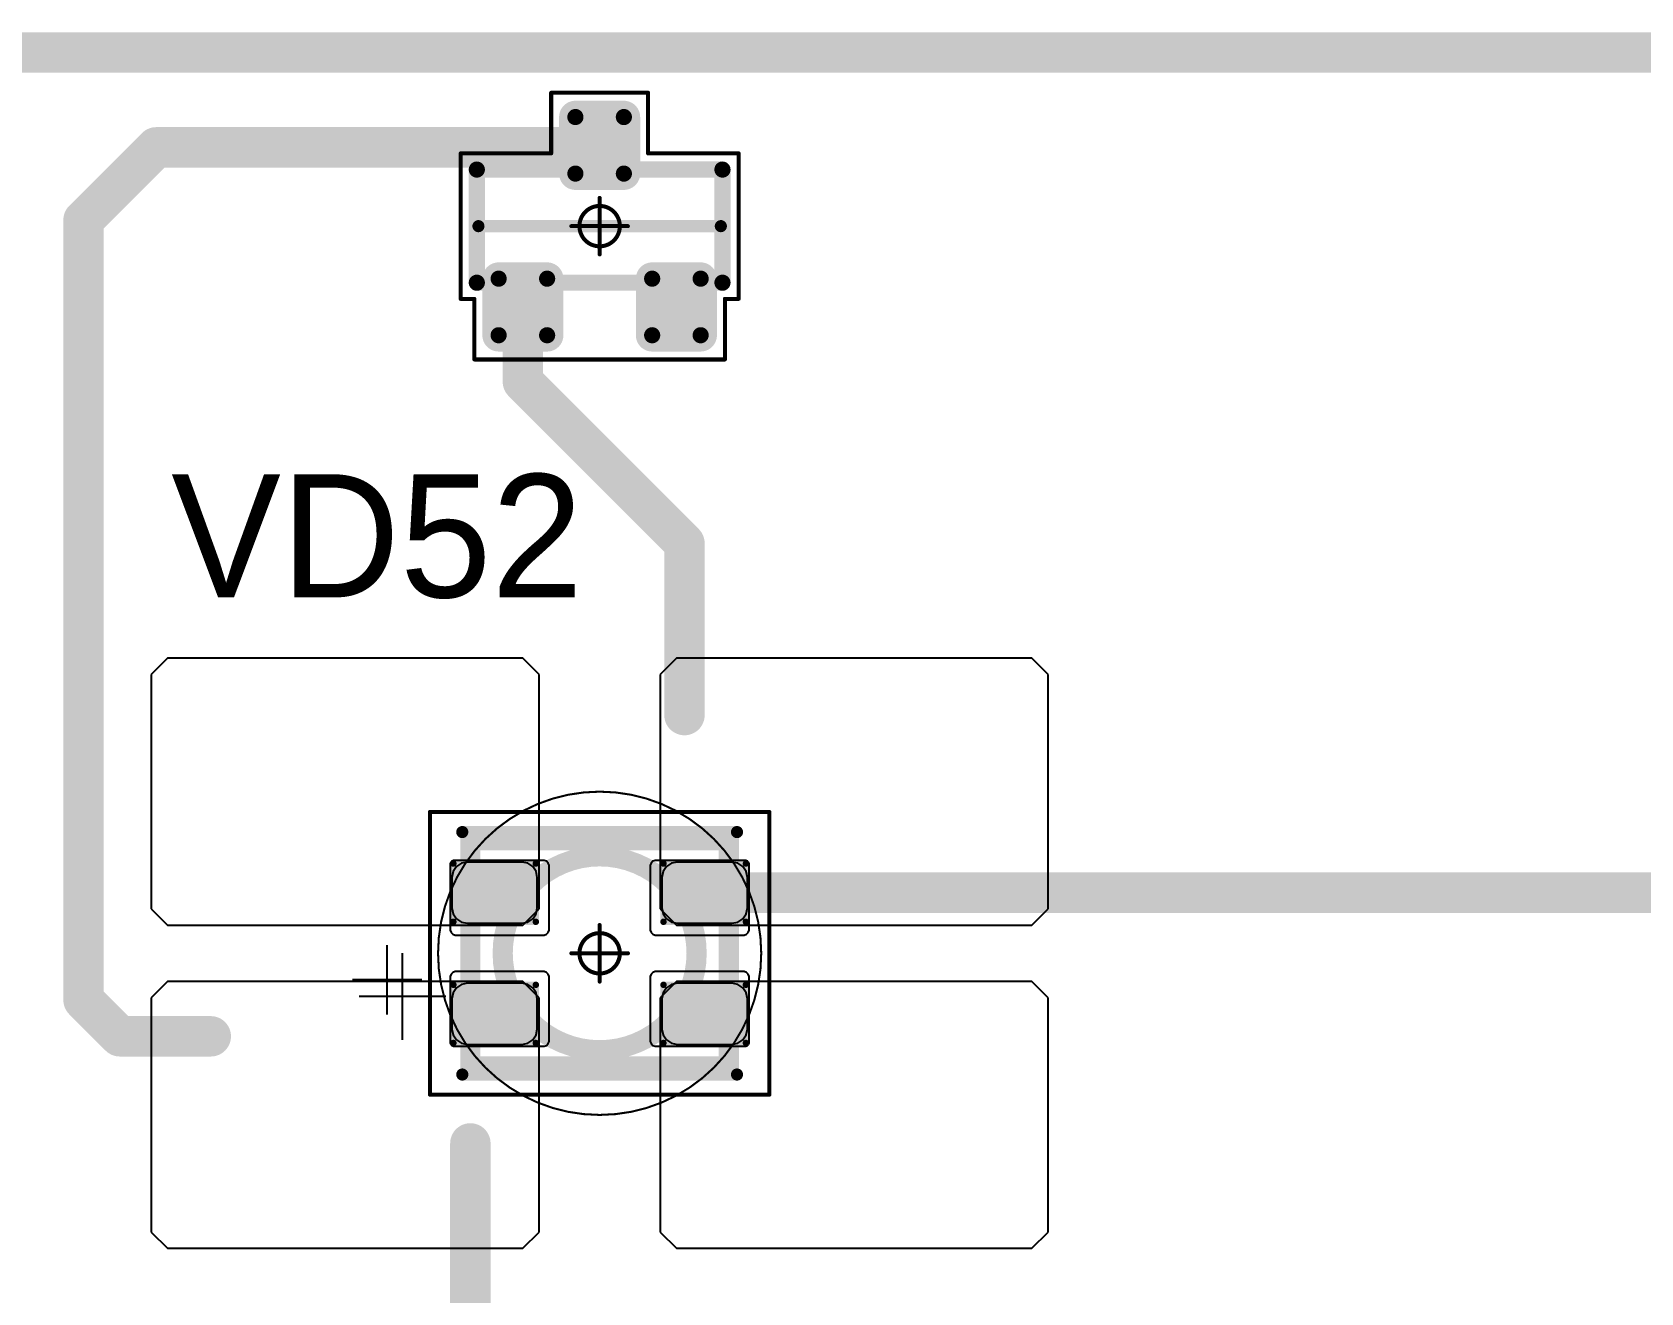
# Model space of a CAD drawing. Header units: millimetres. Extents: x 0 to 400, y 0 to 511.
# Drawn here: x 72.98 to 92.89, y 357.3 to 372.9 of the extents above; entities that cross this region are included whole.
import ezdxf

# ---------------------------------------------------------------- set-up
doc = ezdxf.new("R2010")
doc.units = ezdxf.units.MM
for name, color, linetype in [('Mechanical13', 56, 'Continuous'), ('Mechanical15', 56, 'Continuous'), ('Mechanical2', 216, 'Continuous'), ('TopLayer', 1, 'Continuous'), ('TopOverlay', 2, 'Continuous'), ('TopPaste', 8, 'Continuous'), ('TopSolder', 216, 'Continuous')]:
    doc.layers.add(name, color=color, linetype=linetype)

# ---------------------------------------------------------------- blocks, each defined once
blk = doc.blocks.new('SOT23_545')
at = {"layer": 'Mechanical13', "const_width": 0.1999996}
for points in [[(-0.7000011399999999, 1.52008078), (0.7000011399999999, 1.52008078)], [(-0.7000011399999999, 1.52008078), (-0.7000011399999999, -1.51991822)], [(0.7000011399999999, 1.52008078), (0.7000011399999999, -1.51991822)], [(-0.7000011399999999, -1.51991822), (0.7000011399999999, -1.51991822)]]:
    blk.add_lwpolyline(points, dxfattribs=at)
at = {"layer": 'Mechanical13', "const_width": 0.0999998}
for points in [[(-0.75000104, 1.52008078, 1), (-0.65000124, 1.52008078, 1)], [(-0.75000104, 1.52008078, 1), (-0.65000124, 1.52008078, 1)], [(0.65000124, 1.52008078, 1), (0.75000104, 1.52008078, 1)], [(0.65000124, 1.52008078, 1), (0.75000104, 1.52008078, 1)], [(-0.75000104, -1.51991822, 1), (-0.65000124, -1.51991822, 1)], [(-0.75000104, -1.51991822, 1), (-0.65000124, -1.51991822, 1)], [(0.65000124, -1.51991822, 1), (0.75000104, -1.51991822, 1)], [(0.65000124, -1.51991822, 1), (0.75000104, -1.51991822, 1)]]:
    blk.add_lwpolyline(points, format="xyb", close=True, dxfattribs=at)
at = {"layer": 'Mechanical15', "const_width": 0.0499999}
for points in [[(-0.90000074, 1.72008038), (-0.90000074, 1.55008072)], [(-0.90000074, 1.72008038), (0.90000074, 1.72008038)], [(0.90000074, 1.72008038), (0.90000074, 0.6000800799999999)], [(-1.64999924, 1.55008072), (-1.64999924, -1.54991816)], [(-1.64999924, 1.55008072), (-0.90000074, 1.55008072)], [(0.90000074, 0.6000800799999999), (1.64999924, 0.6000800799999999)], [(1.64999924, 0.6000800799999999), (1.64999924, -0.59991752)], [(0, 0.35008058), (0, -0.34991802)], [(-0.3499993, 8.128e-05), (0.3499993, 8.128e-05)], [(0.90000074, -0.59991752), (1.64999924, -0.59991752)], [(0.90000074, -0.59991752), (0.90000074, -1.71991782)], [(-1.64999924, -1.54991816), (-0.90000074, -1.54991816)], [(-0.90000074, -1.54991816), (-0.90000074, -1.71991782)], [(-0.90000074, -1.71991782), (0.90000074, -1.71991782)]]:
    blk.add_lwpolyline(points, dxfattribs=at)
at = {"layer": 'Mechanical15'}
for points, const_width in [([(-0.9125000799999999, 1.72008038, 1), (-0.8875014, 1.72008038, 1)], 0.02499868), ([(-0.9125000799999999, 1.72008038, 1), (-0.8875014, 1.72008038, 1)], 0.02499868), ([(0.8875014, 1.72008038, 1), (0.9125000799999999, 1.72008038, 1)], 0.02499868), ([(0.8875014, 1.72008038, 1), (0.9125000799999999, 1.72008038, 1)], 0.02499868), ([(-1.66249858, 1.55008072, 1), (-1.6374999, 1.55008072, 1)], 0.02499868), ([(-1.66249858, 1.55008072, 1), (-1.6374999, 1.55008072, 1)], 0.02499868), ([(-0.9125000799999999, 1.55008072, 1), (-0.8875014, 1.55008072, 1)], 0.02499868), ([(-0.9125000799999999, 1.55008072, 1), (-0.8875014, 1.55008072, 1)], 0.02499868), ([(0.8875014, 0.6000800799999999, 1), (0.9125000799999999, 0.6000800799999999, 1)], 0.02499868), ([(0.8875014, 0.6000800799999999, 1), (0.9125000799999999, 0.6000800799999999, 1)], 0.02499868), ([(1.6374999, 0.6000800799999999, 1), (1.66249858, 0.6000800799999999, 1)], 0.02499868), ([(1.6374999, 0.6000800799999999, 1), (1.66249858, 0.6000800799999999, 1)], 0.02499868), ([(0.2499995, 8.128e-05, 1), (-0.2499995, 8.128e-05, 1)], 0.0499999), ([(-0.01249934, 0.35008058, 1), (0.01249934, 0.35008058, 1)], 0.02499868), ([(-0.36249864, 8.128e-05, 1), (-0.33749996, 8.128e-05, 1)], 0.02499868), ([(-0.26249884, 8.128e-05, 1), (-0.23750016, 8.128e-05, 1)], 0.02499868), ([(0.23750016, 8.128e-05, 1), (0.26249884, 8.128e-05, 1)], 0.02499868), ([(0.33749996, 8.128e-05, 1), (0.36249864, 8.128e-05, 1)], 0.02499868), ([(-0.01249934, -0.34991802, 1), (0.01249934, -0.34991802, 1)], 0.02499868), ([(0.8875014, -0.59991752, 1), (0.9125000799999999, -0.59991752, 1)], 0.02499868), ([(0.8875014, -0.59991752, 1), (0.9125000799999999, -0.59991752, 1)], 0.02499868), ([(1.6374999, -0.59991752, 1), (1.66249858, -0.59991752, 1)], 0.02499868), ([(1.6374999, -0.59991752, 1), (1.66249858, -0.59991752, 1)], 0.02499868), ([(-1.66249858, -1.54991816, 1), (-1.6374999, -1.54991816, 1)], 0.02499868), ([(-1.66249858, -1.54991816, 1), (-1.6374999, -1.54991816, 1)], 0.02499868), ([(-0.9125000799999999, -1.54991816, 1), (-0.8875014, -1.54991816, 1)], 0.02499868), ([(-0.9125000799999999, -1.54991816, 1), (-0.8875014, -1.54991816, 1)], 0.02499868), ([(-0.9125000799999999, -1.71991782, 1), (-0.8875014, -1.71991782, 1)], 0.02499868), ([(-0.9125000799999999, -1.71991782, 1), (-0.8875014, -1.71991782, 1)], 0.02499868), ([(0.8875014, -1.71991782, 1), (0.9125000799999999, -1.71991782, 1)], 0.02499868), ([(0.8875014, -1.71991782, 1), (0.9125000799999999, -1.71991782, 1)], 0.02499868)]:
    blk.add_lwpolyline(points, format="xyb", close=True, dxfattribs=dict(at, const_width=const_width))
at = {"layer": 'TopLayer', "const_width": 0.0999998}
for points in [[(-1.39999974, 1.25008132, 1), (-1.29999994, 1.25008132, 1)], [(-0.7000011399999999, 1.25008132, 1), (-0.6000013399999999, 1.25008132, 1)], [(-1.39999974, 0.65008252, 1), (-1.29999994, 0.65008252, 1)], [(-0.7000011399999999, 0.65008252, 1), (-0.6000013399999999, 0.65008252, 1)], [(0.6000013399999999, 0.30008068, 1), (0.7000011399999999, 0.30008068, 1)], [(1.29999994, 0.30008068, 1), (1.39999974, 0.30008068, 1)], [(0.6000013399999999, -0.29991812, 1), (0.7000011399999999, -0.29991812, 1)], [(1.29999994, -0.29991812, 1), (1.39999974, -0.29991812, 1)], [(-1.39999974, -0.64991996, 1), (-1.29999994, -0.64991996, 1)], [(-0.7000011399999999, -0.64991996, 1), (-0.6000013399999999, -0.64991996, 1)], [(-1.39999974, -1.24991876, 1), (-1.29999994, -1.24991876, 1)], [(-0.7000011399999999, -1.24991876, 1), (-0.6000013399999999, -1.24991876, 1)]]:
    blk.add_lwpolyline(points, format="xyb", close=True, dxfattribs=at)
at = {"layer": 'TopLayer'}
for points in [[(-1.44999964, 1.25008132), (-1.44999964, 0.65008252), (-0.55000144, 1.25008132), (-0.55000144, 0.65008252)], [(-1.34999984, 1.35008112), (-1.34999984, 0.55008272), (-0.65000124, 1.35008112), (-0.65000124, 0.55008272)], [(0.65000124, 0.40008048), (0.65000124, -0.39991792), (1.34999984, 0.40008048), (1.34999984, -0.39991792)], [(0.55000144, 0.30008068), (0.55000144, -0.29991812), (1.44999964, 0.30008068), (1.44999964, -0.29991812)], [(-1.34999984, -0.54992016), (-1.34999984, -1.34991856), (-0.65000124, -0.54992016), (-0.65000124, -1.34991856)], [(-1.44999964, -0.64991996), (-1.44999964, -1.24991876), (-0.55000144, -0.64991996), (-0.55000144, -1.24991876)]]:
    blk.add_solid(points, dxfattribs=at)
at = {"layer": 'TopOverlay', "const_width": 0.1499997}
blk.add_lwpolyline([(0, 1.49999954), (0, -1.49999954)], dxfattribs=at)
at = {"layer": 'TopOverlay', "const_width": 0.07499858}
for points in [[(-0.03750056, 1.49999954, 1), (0.03750056, 1.49999954, 1)], [(-0.03750056, -1.49999954, 1), (0.03750056, -1.49999954, 1)]]:
    blk.add_lwpolyline(points, format="xyb", close=True, dxfattribs=at)
at = {"layer": 'TopPaste', "const_width": 0.07499858}
for points in [[(-1.38749786, 1.25008132, 1), (-1.31250182, 1.25008132, 1)], [(-0.68749926, 1.25008132, 1), (-0.61250322, 1.25008132, 1)], [(-1.38749786, 0.65008252, 1), (-1.31250182, 0.65008252, 1)], [(-0.68749926, 0.65008252, 1), (-0.61250322, 0.65008252, 1)], [(0.61250322, 0.30008068, 1), (0.68749926, 0.30008068, 1)], [(1.31250182, 0.30008068, 1), (1.38749786, 0.30008068, 1)], [(0.61250322, -0.29991812, 1), (0.68749926, -0.29991812, 1)], [(1.31250182, -0.29991812, 1), (1.38749786, -0.29991812, 1)], [(-1.38749786, -0.64991996, 1), (-1.31250182, -0.64991996, 1)], [(-0.68749926, -0.64991996, 1), (-0.61250322, -0.64991996, 1)], [(-1.38749786, -1.24991876, 1), (-1.31250182, -1.24991876, 1)], [(-0.68749926, -1.24991876, 1), (-0.61250322, -1.24991876, 1)]]:
    blk.add_lwpolyline(points, format="xyb", close=True, dxfattribs=at)
at = {"layer": 'TopPaste'}
for points in [[(-1.42499842, 1.25008132), (-1.42499842, 0.65008252), (-0.5750026599999999, 1.25008132), (-0.5750026599999999, 0.65008252)], [(-1.34999984, 1.3250799), (-1.34999984, 0.57508394), (-0.65000124, 1.3250799), (-0.65000124, 0.57508394)], [(0.5750026599999999, 0.30008068), (0.5750026599999999, -0.29991812), (1.42499842, 0.30008068), (1.42499842, -0.29991812)], [(0.65000124, 0.37507926), (0.65000124, -0.3749166999999999), (1.34999984, 0.37507926), (1.34999984, -0.3749166999999999)], [(-1.34999984, -0.57492138), (-1.34999984, -1.32491734), (-0.65000124, -0.57492138), (-0.65000124, -1.32491734)], [(-1.42499842, -0.64991996), (-1.42499842, -1.24991876), (-0.5750026599999999, -0.64991996), (-0.5750026599999999, -1.24991876)]]:
    blk.add_solid(points, dxfattribs=at)
at = {"layer": 'TopSolder', "const_width": 0.2015998}
for points in [[(-1.45079974, 1.25008132, 1), (-1.24919994, 1.25008132, 1)], [(-0.75080114, 1.25008132, 1), (-0.5492013399999999, 1.25008132, 1)], [(-1.45079974, 0.65008252, 1), (-1.24919994, 0.65008252, 1)], [(-0.75080114, 0.65008252, 1), (-0.5492013399999999, 0.65008252, 1)], [(0.5492013399999999, 0.30008068, 1), (0.75080114, 0.30008068, 1)], [(1.24919994, 0.30008068, 1), (1.45079974, 0.30008068, 1)], [(0.5492013399999999, -0.29991812, 1), (0.75080114, -0.29991812, 1)], [(1.24919994, -0.29991812, 1), (1.45079974, -0.29991812, 1)], [(-1.45079974, -0.64991996, 1), (-1.24919994, -0.64991996, 1)], [(-0.75080114, -0.64991996, 1), (-0.5492013399999999, -0.64991996, 1)], [(-1.45079974, -1.24991876, 1), (-1.24919994, -1.24991876, 1)], [(-0.75080114, -1.24991876, 1), (-0.5492013399999999, -1.24991876, 1)]]:
    blk.add_lwpolyline(points, format="xyb", close=True, dxfattribs=at)
at = {"layer": 'TopSolder'}
for points in [[(-1.34999984, 1.45168112), (-1.34999984, 0.44848272), (-0.65000124, 1.45168112), (-0.65000124, 0.44848272)], [(-1.55159964, 1.25008132), (-1.55159964, 0.65008252), (-0.4484014399999999, 1.25008132), (-0.4484014399999999, 0.65008252)], [(0.65000124, 0.50168048), (0.65000124, -0.50151792), (1.34999984, 0.50168048), (1.34999984, -0.50151792)], [(0.4484014399999999, 0.30008068), (0.4484014399999999, -0.29991812), (1.55159964, 0.30008068), (1.55159964, -0.29991812)], [(-1.34999984, -0.44832016), (-1.34999984, -1.45151856), (-0.65000124, -0.44832016), (-0.65000124, -1.45151856)], [(-1.55159964, -0.64991996), (-1.55159964, -1.24991876), (-0.4484014399999999, -0.64991996), (-0.4484014399999999, -1.24991876)]]:
    blk.add_solid(points, dxfattribs=at)
blk = doc.blocks.new('E65F_749')
at = {"layer": 'Mechanical13'}
for p, q in [((2.44058186, 1.07119928), (2.44058186, 0)), ((1.90498222, 0.5355996399999999), (2.9761815, 0.5355996399999999))]:
    blk.add_line(p, q, dxfattribs=at)
at = {"layer": 'Mechanical13', "const_width": 0.2499995}
for points in [[(-1.60001712, 1.39999974), (-1.60001712, -1.39999974)], [(1.59998156, 1.39999974), (-1.60001712, 1.39999974)], [(1.59998156, 1.39999974), (1.59998156, -1.39999974)], [(1.59998156, -1.39999974), (-1.60001712, -1.39999974)]]:
    blk.add_lwpolyline(points, dxfattribs=at)
at = {"layer": 'Mechanical13'}
for points, const_width in [([(-1.66251636, 1.39999974, 1), (-1.53751788, 1.39999974, 1)], 0.12499848), ([(-1.66251636, 1.39999974, 1), (-1.53751788, 1.39999974, 1)], 0.12499848), ([(1.53748232, 1.39999974, 1), (1.6624808, 1.39999974, 1)], 0.12499848), ([(1.53748232, 1.39999974, 1), (1.6624808, 1.39999974, 1)], 0.12499848), ([(1.19998236, 0, 1), (-1.20001792, 0, 1)], 0.2499995), ([(-1.26251716, 0, 1), (-1.13751868, 0, 1)], 0.12499848), ([(1.13748312, 0, 1), (1.2624816, 0, 1)], 0.12499848), ([(-1.66251636, -1.39999974, 1), (-1.53751788, -1.39999974, 1)], 0.12499848), ([(-1.66251636, -1.39999974, 1), (-1.53751788, -1.39999974, 1)], 0.12499848), ([(1.53748232, -1.39999974, 1), (1.6624808, -1.39999974, 1)], 0.12499848), ([(1.53748232, -1.39999974, 1), (1.6624808, -1.39999974, 1)], 0.12499848)]:
    blk.add_lwpolyline(points, format="xyb", close=True, dxfattribs=dict(at, const_width=const_width))
at = {"layer": 'Mechanical15', "const_width": 0.0499999}
for points in [[(2.09996532, 1.74999904), (-2.10003644, 1.75000158)], [(-2.10003644, 1.75000158), (-2.10003644, -1.75000158)], [(2.09996532, 1.74999904), (2.09996532, -1.74999904)], [(-1.778e-05, 0.3499993), (-1.778e-05, -0.3499993)], [(-1.778e-05, 0.3499993), (-1.778e-05, -0.3499993)], [(0.34996374, 1.778e-05), (-0.35003486, 1.778e-05)], [(0.34998152, 0), (-0.35001708, 0)], [(2.09996532, -1.74999904), (-2.10003644, -1.75000158)]]:
    blk.add_lwpolyline(points, dxfattribs=at)
at = {"layer": 'Mechanical15'}
for points, const_width in [([(-2.11253578, 1.75000158, 1), (-2.0875371, 1.75000158, 1)], 0.02499868), ([(-2.11253578, 1.75000158, 1), (-2.0875371, 1.75000158, 1)], 0.02499868), ([(2.08746598, 1.74999904, 1), (2.11246466, 1.74999904, 1)], 0.02499868), ([(2.08746598, 1.74999904, 1), (2.11246466, 1.74999904, 1)], 0.02499868), ([(0.24996394, 1.778e-05, 1), (-0.25003506, 1.778e-05, 1)], 0.0499999), ([(0.24998172, 0, 1), (-0.25001728, 0, 1)], 0.0499999), ([(-0.01251712, 0.3499993, 1), (0.01248156, 0.3499993, 1)], 0.02499868), ([(-0.01251712, 0.3499993, 1), (0.01248156, 0.3499993, 1)], 0.02499868), ([(-0.3625342, 1.778e-05, 1), (-0.33753552, 1.778e-05, 1)], 0.02499868), ([(-0.36251642, 0, 1), (-0.33751774, 0, 1)], 0.02499868), ([(-0.2625344, 1.778e-05, 1), (-0.23753572, 1.778e-05, 1)], 0.02499868), ([(-0.26251662, 0, 1), (-0.23751794, 0, 1)], 0.02499868), ([(0.2374646, 1.778e-05, 1), (0.26246328, 1.778e-05, 1)], 0.02499868), ([(0.23748238, 0, 1), (0.26248106, 0, 1)], 0.02499868), ([(0.3374643999999999, 1.778e-05, 1), (0.36246308, 1.778e-05, 1)], 0.02499868), ([(0.33748218, 0, 1), (0.36248086, 0, 1)], 0.02499868), ([(-0.01251712, -0.3499993, 1), (0.01248156, -0.3499993, 1)], 0.02499868), ([(-0.01251712, -0.3499993, 1), (0.01248156, -0.3499993, 1)], 0.02499868), ([(-2.11253578, -1.75000158, 1), (-2.0875371, -1.75000158, 1)], 0.02499868), ([(-2.11253578, -1.75000158, 1), (-2.0875371, -1.75000158, 1)], 0.02499868), ([(2.08746598, -1.74999904, 1), (2.11246466, -1.74999904, 1)], 0.02499868), ([(2.08746598, -1.74999904, 1), (2.11246466, -1.74999904, 1)], 0.02499868)]:
    blk.add_lwpolyline(points, format="xyb", close=True, dxfattribs=dict(at, const_width=const_width))
at = {"layer": 'TopLayer'}
for p, q in [((-5.35001724, 3.64999778), (-5.55001684, 3.44999818)), ((-0.9500158799999998, 3.650002859999999), (-5.35001724, 3.65000032)), ((-5.35001724, 3.65000032), (-5.35001724, 3.64999778)), ((-0.75001374, 3.45000072), (-0.9500158799999998, 3.650002859999999)), ((0.9499803199999999, 3.64999778), (0.7499807199999999, 3.44999818)), ((5.34997914, 3.65000032), (0.9499803199999999, 3.650002859999999)), ((0.9499803199999999, 3.650002859999999), (0.9499803199999999, 3.64999778)), ((5.54997874, 3.45000072), (5.34997914, 3.65000032)), ((-5.55001684, 3.44999818), (-5.54973236, 3.4497137)), ((-5.54973236, 3.4497137), (-5.54973236, 0.5499989)), ((-0.75001628, 0.54999636), (-0.75001374, 3.45000072)), ((0.7499807199999999, 3.44999818), (0.7502652, 3.4497137)), ((0.7502652, 3.4497137), (0.7502652, 0.5499989)), ((5.54998128, 0.54999636), (5.54997874, 3.45000072)), ((-5.54973236, 0.5499989), (-5.35001724, 0.3499993)), ((-0.9500158799999998, 0.3499993), (-0.75001628, 0.54999636)), ((0.7502652, 0.5499989), (0.9499803199999999, 0.3499993)), ((5.349981679999999, 0.3499993), (5.54998128, 0.54999636)), ((-5.35001724, 0.3499993), (-0.9500158799999998, 0.3499993)), ((0.9499803199999999, 0.3499993), (5.349981679999999, 0.3499993)), ((-5.35001724, -0.35000184), (-5.55001684, -0.55000144)), ((-0.9500158799999998, -0.3499993), (-5.35001724, -0.3499993)), ((-5.35001724, -0.3499993), (-5.35001724, -0.35000184)), ((-0.75001628, -0.54999636), (-0.9500158799999998, -0.3499993)), ((0.9499803199999999, -0.35000184), (0.7499807199999999, -0.55000144)), ((5.349981679999999, -0.3499993), (0.9499803199999999, -0.3499993)), ((0.9499803199999999, -0.3499993), (0.9499803199999999, -0.35000184)), ((5.54998128, -0.54999636), (5.349981679999999, -0.3499993)), ((-5.55001684, -0.55000144), (-5.54973236, -0.55028592)), ((-5.54973236, -0.55028592), (-5.54973236, -3.45000072)), ((-0.75001374, -3.45000072), (-0.75001628, -0.54999636)), ((0.7499807199999999, -0.55000144), (0.7502652, -0.55028592)), ((0.7502652, -0.55028592), (0.7502652, -3.45000072)), ((5.54997874, -3.45000072), (5.54998128, -0.54999636)), ((-5.54973236, -3.45000072), (-5.35001724, -3.65000032)), ((-0.9500158799999998, -3.650002859999999), (-0.75001374, -3.45000072)), ((0.7502652, -3.45000072), (0.9499803199999999, -3.650002859999999)), ((5.34997914, -3.65000032), (5.54997874, -3.45000072)), ((-5.35001724, -3.65000032), (-0.9500158799999998, -3.650002859999999)), ((0.9499803199999999, -3.650002859999999), (5.34997914, -3.65000032))]:
    blk.add_line(p, q, dxfattribs=at)
at = {"layer": 'TopLayer', "const_width": 0.03999991999999999}
for points in [[(-1.82994554, 1.11000032, 1), (-1.78994562, 1.11000032, 1)], [(-0.8099475799999999, 1.11000032, 1), (-0.7699476599999999, 1.11000032, 1)], [(0.77005434, 1.11000032, 1), (0.81005426, 1.11000032, 1)], [(1.7900523, 1.11000032, 1), (1.83005222, 1.11000032, 1)], [(-1.82994554, 0.39000176, 1), (-1.78994562, 0.39000176, 1)], [(-0.8099475799999999, 0.39000176, 1), (-0.7699476599999999, 0.39000176, 1)], [(0.77005434, 0.39000176, 1), (0.81005426, 0.39000176, 1)], [(1.7900523, 0.39000176, 1), (1.83005222, 0.39000176, 1)], [(-1.82994554, -0.39000176, 1), (-1.78994562, -0.39000176, 1)], [(-0.8099475799999999, -0.39000176, 1), (-0.7699476599999999, -0.39000176, 1)], [(0.77005434, -0.39000176, 1), (0.81005426, -0.39000176, 1)], [(1.7900523, -0.39000176, 1), (1.83005222, -0.39000176, 1)], [(-1.82994554, -1.11000032, 1), (-1.78994562, -1.11000032, 1)], [(-0.8099475799999999, -1.11000032, 1), (-0.7699476599999999, -1.11000032, 1)], [(0.77005434, -1.11000032, 1), (0.81005426, -1.11000032, 1)], [(1.7900523, -1.11000032, 1), (1.83005222, -1.11000032, 1)]]:
    blk.add_lwpolyline(points, format="xyb", close=True, dxfattribs=at)
at = {"layer": 'TopLayer'}
for points in [[(-1.8499455, 1.11000032), (-1.8499455, 0.39000176), (-0.7499477, 1.11000032), (-0.7499477, 0.39000176)], [(-1.80994558, 1.15000024), (-1.80994558, 0.35000184), (-0.78994762, 1.15000024), (-0.78994762, 0.35000184)], [(0.7500543799999999, 1.11000032), (0.7500543799999999, 0.39000176), (1.85005218, 1.11000032), (1.85005218, 0.39000176)], [(0.7900543, 1.15000024), (0.7900543, 0.35000184), (1.81005226, 1.15000024), (1.81005226, 0.35000184)], [(-1.8499455, -0.39000176), (-1.8499455, -1.11000032), (-0.7499477, -0.39000176), (-0.7499477, -1.11000032)], [(-1.80994558, -0.35000184), (-1.80994558, -1.15000024), (-0.78994762, -0.35000184), (-0.78994762, -1.15000024)], [(0.7500543799999999, -0.39000176), (0.7500543799999999, -1.11000032), (1.85005218, -0.39000176), (1.85005218, -1.11000032)], [(0.7900543, -0.35000184), (0.7900543, -1.15000024), (1.81005226, -0.35000184), (1.81005226, -1.15000024)]]:
    blk.add_solid(points, dxfattribs=at)
at = {"layer": 'TopOverlay'}
for p, q in [((2.62846312, 0.75696064), (2.62846312, -0.0999998)), ((2.1999829, 0.32848042), (3.05694334, 0.32848042))]:
    blk.add_line(p, q, dxfattribs=at)
at = {"layer": 'TopOverlay', "const_width": 0.1499997}
for points in [[(1.69998136, 1.49999954), (-1.70001692, 1.49999954)], [(1.69998136, -1.49999954), (-1.70001692, -1.49999954)]]:
    blk.add_lwpolyline(points, dxfattribs=at)
at = {"layer": 'TopOverlay', "const_width": 0.07499858}
for points in [[(-1.73751748, 1.49999954, 1), (-1.66251636, 1.49999954, 1)], [(1.6624808, 1.49999954, 1), (1.73748192, 1.49999954, 1)], [(-1.73751748, -1.49999954, 1), (-1.66251636, -1.49999954, 1)], [(1.6624808, -1.49999954, 1), (1.73748192, -1.49999954, 1)]]:
    blk.add_lwpolyline(points, format="xyb", close=True, dxfattribs=at)
at = {"layer": 'TopPaste'}
for p, q in [((-1.81413912, 1.01066092), (-1.82869078, 0.9375012999999999)), ((-1.77269648, 1.0726801), (-1.81413912, 1.01066092)), ((-1.7106773, 1.11412274), (-1.77269648, 1.0726801)), ((-1.63751768, 1.1286744), (-1.7106773, 1.11412274)), ((-0.96251776, 1.1286744), (-1.63751768, 1.1286744)), ((-0.8893581399999999, 1.11412274), (-0.96251776, 1.1286744)), ((-0.82733896, 1.0726801), (-0.8893581399999999, 1.11412274)), ((-0.78589632, 1.01066092), (-0.82733896, 1.0726801)), ((-0.7713446599999999, 0.9375012999999999), (-0.78589632, 1.01066092)), ((0.7858607599999999, 1.01066092), (0.7713091, 0.9375012999999999)), ((0.8273034, 1.0726801), (0.7858607599999999, 1.01066092)), ((0.88932258, 1.11412274), (0.8273034, 1.0726801)), ((0.9624822000000001, 1.1286744), (0.88932258, 1.11412274)), ((1.63748212, 1.1286744), (0.9624822000000001, 1.1286744)), ((1.71064174, 1.11412274), (1.63748212, 1.1286744)), ((1.77266092, 1.0726801), (1.71064174, 1.11412274)), ((1.81410356, 1.01066092), (1.77266092, 1.0726801)), ((1.82865522, 0.9375012999999999), (1.81410356, 1.01066092)), ((-1.82869078, 0.9375012999999999), (-1.82869078, 0.56250078)), ((-0.7713446599999999, 0.56250078), (-0.7713446599999999, 0.9375012999999999)), ((0.7713091, 0.9375012999999999), (0.7713091, 0.56250078)), ((1.82865522, 0.56250078), (1.82865522, 0.9375012999999999)), ((-1.82869078, 0.56250078), (-1.81413912, 0.4893386199999999)), ((-1.81413912, 0.4893386199999999), (-1.77269648, 0.42732198)), ((-1.77269648, 0.42732198), (-1.7106773, 0.3858768)), ((-0.8893581399999999, 0.3858768), (-0.82733896, 0.42732198)), ((-0.82733896, 0.42732198), (-0.78589632, 0.4893386199999999)), ((-0.78589632, 0.4893386199999999), (-0.7713446599999999, 0.56250078)), ((0.7713091, 0.56250078), (0.7858633, 0.4893411599999999)), ((0.7858633, 0.4893411599999999), (0.8273034, 0.42732198)), ((0.8273034, 0.42732198), (0.88932258, 0.38587934)), ((1.71064174, 0.3858768), (1.77266092, 0.42732198)), ((1.77266092, 0.42732198), (1.8141061, 0.4893411599999999)), ((1.8141061, 0.4893411599999999), (1.82865522, 0.56250078)), ((-1.7106773, 0.3858768), (-1.63751768, 0.3713251399999999)), ((-1.63751768, 0.3713251399999999), (-0.96251776, 0.3713251399999999)), ((-0.96251776, 0.3713251399999999), (-0.8893581399999999, 0.3858768)), ((0.88932258, 0.38587934), (0.9624822000000001, 0.3713251399999999)), ((0.9624822000000001, 0.3713251399999999), (1.63748212, 0.37132768)), ((1.63748212, 0.37132768), (1.71064174, 0.3858768)), ((-1.7106773, -0.3858768), (-1.77269648, -0.42732198)), ((-1.63751768, -0.3713251399999999), (-1.7106773, -0.3858768)), ((-0.96251776, -0.3713251399999999), (-1.63751768, -0.3713251399999999)), ((-0.8893581399999999, -0.3858768), (-0.96251776, -0.3713251399999999)), ((-0.82733896, -0.42732198), (-0.8893581399999999, -0.3858768)), ((0.88932258, -0.38587934), (0.8273034, -0.42732198)), ((0.9624822000000001, -0.3713251399999999), (0.88932258, -0.38587934)), ((1.63748212, -0.37132768), (0.9624822000000001, -0.3713251399999999)), ((1.71064174, -0.3858768), (1.63748212, -0.37132768)), ((1.77266092, -0.42732198), (1.71064174, -0.3858768)), ((-1.81413912, -0.4893386199999999), (-1.82869078, -0.56250078)), ((-1.82869078, -0.56250078), (-1.82869078, -0.9375012999999999)), ((-1.77269648, -0.42732198), (-1.81413912, -0.4893386199999999)), ((-0.78589632, -0.4893386199999999), (-0.82733896, -0.42732198)), ((-0.7713446599999999, -0.56250078), (-0.78589632, -0.4893386199999999)), ((-0.7713446599999999, -0.9375012999999999), (-0.7713446599999999, -0.56250078)), ((0.7858633, -0.4893411599999999), (0.7713091, -0.56250078)), ((0.7713091, -0.56250078), (0.7713091, -0.9375012999999999)), ((0.8273034, -0.42732198), (0.7858633, -0.4893411599999999)), ((1.8141061, -0.4893411599999999), (1.77266092, -0.42732198)), ((1.82865522, -0.56250078), (1.8141061, -0.4893411599999999)), ((1.82865522, -0.9375012999999999), (1.82865522, -0.56250078)), ((-1.82869078, -0.9375012999999999), (-1.81413912, -1.01066092)), ((-0.78589632, -1.01066092), (-0.7713446599999999, -0.9375012999999999)), ((0.7713091, -0.9375012999999999), (0.7858607599999999, -1.01066092)), ((1.81410356, -1.01066092), (1.82865522, -0.9375012999999999)), ((-1.81413912, -1.01066092), (-1.77269648, -1.0726801)), ((-1.77269648, -1.0726801), (-1.7106773, -1.11412274)), ((-1.7106773, -1.11412274), (-1.63751768, -1.1286744)), ((-1.63751768, -1.1286744), (-0.96251776, -1.1286744)), ((-0.96251776, -1.1286744), (-0.8893581399999999, -1.11412274)), ((-0.8893581399999999, -1.11412274), (-0.82733896, -1.0726801)), ((-0.82733896, -1.0726801), (-0.78589632, -1.01066092)), ((0.7858607599999999, -1.01066092), (0.8273034, -1.0726801)), ((0.8273034, -1.0726801), (0.88932258, -1.11412274)), ((0.88932258, -1.11412274), (0.9624822000000001, -1.1286744)), ((0.9624822000000001, -1.1286744), (1.63748212, -1.1286744)), ((1.63748212, -1.1286744), (1.71064174, -1.11412274)), ((1.71064174, -1.11412274), (1.77266092, -1.0726801)), ((1.77266092, -1.0726801), (1.81410356, -1.01066092))]:
    blk.add_line(p, q, dxfattribs=at)
at = {"layer": 'TopSolder'}
for p, q in [((-1.84997344, 1.1006328), (-1.8500344, 1.1005693)), ((-1.8500344, 1.1005693), (-1.85003186, 0.30054804)), ((-1.8499709, 1.11057182), (-1.84997344, 1.1006328)), ((-1.84235852, 1.1289284), (-1.8499709, 1.11057182)), ((-1.82829962, 1.14297714), (-1.84235852, 1.1289284)), ((-1.80993542, 1.15057428), (-1.82829962, 1.14297714)), ((-1.79999894, 1.1505692), (-1.80993542, 1.15057428)), ((-0.7000443199999999, 1.15057174), (-1.79999894, 1.1505692)), ((-0.70004178, 1.15057174), (-0.7000443199999999, 1.15057174)), ((-0.6851218199999999, 1.15057428), (-0.70004178, 1.15057174)), ((-0.6575526599999999, 1.13915444), (-0.6851218199999999, 1.15057428)), ((-0.63645288, 1.1180572), (-0.6575526599999999, 1.13915444)), ((-0.6250355799999999, 1.09048804), (-0.63645288, 1.1180572)), ((-0.62504574, 0.30055566), (-0.6250355799999999, 1.07556808)), ((-0.6250355799999999, 1.07556808), (-0.6250355799999999, 1.09048804)), ((0.6249822399999999, 1.07555792), (0.6249644599999999, 1.07556808)), ((0.6249644599999999, 1.07556808), (0.62496954, 0.30054804)), ((0.63638684, 1.1180445), (0.6249771599999999, 1.09047788)), ((0.6249771599999999, 1.09047788), (0.6249822399999999, 1.07555792)), ((0.6574789999999999, 1.13914428), (0.63638684, 1.1180445)), ((0.685038, 1.1505692), (0.6574789999999999, 1.13914428)), ((0.69995542, 1.15057174), (0.685038, 1.1505692)), ((1.79996846, 1.15056412), (0.69995542, 1.15057174)), ((1.79997354, 1.15055904), (1.79996846, 1.15056412)), ((1.80991002, 1.15056158), (1.79997354, 1.15055904)), ((1.82827168, 1.14295682), (1.80991002, 1.15056158)), ((1.8423255, 1.128903), (1.82827168, 1.14295682)), ((1.84993026, 1.11054388), (1.8423255, 1.128903)), ((1.84993026, 1.10060486), (1.84993026, 1.11054388)), ((1.84995312, 0.30055566), (1.84993026, 1.10060486)), ((-1.85003186, 0.30054804), (-1.85003186, 0.2856331599999999)), ((-1.85003186, 0.2856331599999999), (-1.83861202, 0.25807924)), ((-1.83861202, 0.25807924), (-1.81751732, 0.23699216)), ((-1.81751732, 0.23699216), (-1.78995832, 0.22558248)), ((-1.78995832, 0.22558248), (-1.77504344, 0.22558502)), ((-1.77504344, 0.22558502), (-1.77504344, 0.22557994)), ((-1.77504344, 0.22557994), (-0.70004178, 0.22558248)), ((-0.70004178, 0.22558248), (-0.68512436, 0.22557994)), ((-0.68512436, 0.22557994), (-0.65756536, 0.23699216)), ((-0.65756536, 0.23699216), (-0.63647066, 0.25808432)), ((-0.63647066, 0.25808432), (-0.62505082, 0.28564078)), ((-0.62505082, 0.28564078), (-0.62505082, 0.30055566)), ((-0.62505082, 0.30055566), (-0.62504574, 0.30055566)), ((0.62496954, 0.30054804), (0.6249720799999999, 0.2856331599999999)), ((0.6249720799999999, 0.2856331599999999), (0.6363919199999999, 0.2580767)), ((0.6363919199999999, 0.2580767), (0.6574891599999999, 0.23698962)), ((0.6574891599999999, 0.23698962), (0.6850507, 0.22557994)), ((0.6850507, 0.22557994), (0.69996304, 0.22558502)), ((0.69996304, 0.22558502), (0.69995542, 0.2255774)), ((0.69995542, 0.2255774), (1.77495962, 0.22558248)), ((1.77495962, 0.22558248), (1.78987196, 0.2255774)), ((1.78987196, 0.2255774), (1.8174335, 0.23698708)), ((1.8174335, 0.23698708), (1.8385282, 0.25807416)), ((1.8385282, 0.25807416), (1.84994804, 0.28563062)), ((1.84994804, 0.28563062), (1.84995058, 0.3005455)), ((1.84995058, 0.3005455), (1.84995312, 0.30055566)), ((-1.85002424, -0.29941774), (-1.85002678, -1.09943138)), ((-1.85001916, -0.2994152), (-1.85002424, -0.29941774)), ((-1.83859932, -0.25694132), (-1.85001916, -0.28450032)), ((-1.85001916, -0.28450032), (-1.85001916, -0.2994152)), ((-1.81750462, -0.2358517), (-1.83859932, -0.25694132)), ((-1.78994308, -0.22443948), (-1.81750462, -0.2358517)), ((-1.77502566, -0.22444202), (-1.78994308, -0.22443948)), ((-0.70002654, -0.22444202), (-1.77502566, -0.22444202)), ((-0.700024, -0.22444456), (-0.70002654, -0.22444202)), ((-0.68510912, -0.22443948), (-0.700024, -0.22444456)), ((-0.6575501199999999, -0.23584916), (-0.68510912, -0.22443948)), ((-0.63645288, -0.25693624), (-0.6575501199999999, -0.23584916)), ((-0.6250330399999999, -0.2844927), (-0.63645288, -0.25693624)), ((-0.62505844, -1.07443016), (-0.6250330399999999, -0.29940504)), ((-0.6250330399999999, -0.29940504), (-0.6250330399999999, -0.2844927)), ((0.6249746199999999, -0.29941774), (0.6249644599999999, -1.07443016)), ((0.6249822399999999, -0.29941774), (0.6249746199999999, -0.29941774)), ((0.63640208, -0.25694386), (0.6249822399999999, -0.28450032)), ((0.6249822399999999, -0.28450032), (0.6249822399999999, -0.29941774)), ((0.65749678, -0.2358517), (0.63640208, -0.25694386)), ((0.68505578, -0.22443948), (0.65749678, -0.2358517)), ((0.6999732, -0.22444202), (0.68505578, -0.22443948)), ((1.77497232, -0.22444202), (0.6999732, -0.22444202)), ((1.77497486, -0.22444456), (1.77497232, -0.22444202)), ((1.78988974, -0.22444202), (1.77497486, -0.22444456)), ((1.81744874, -0.2358517), (1.78988974, -0.22444202)), ((1.83854344, -0.25693878), (1.81744874, -0.2358517)), ((1.84996328, -0.2844927), (1.83854344, -0.25693878)), ((1.84996328, -0.29940758), (1.84996328, -0.2844927)), ((1.84996328, -1.09943392), (1.84996328, -0.29940758)), ((-1.85002678, -1.09943138), (-1.8500217, -1.10936786)), ((-1.8500217, -1.10936786), (-1.84239916, -1.12772444)), ((-1.84239916, -1.12772444), (-1.82833518, -1.1417681)), ((-1.82833518, -1.1417681), (-1.8099659, -1.14936016)), ((-1.8099659, -1.14936016), (-1.80002688, -1.14935)), ((-1.80002688, -1.14935), (-1.80002688, -1.14935254)), ((-1.80002688, -1.14935254), (-0.70002654, -1.14942874)), ((-0.70002654, -1.14942874), (-0.6851014999999999, -1.14941858)), ((-0.6851014999999999, -1.14941858), (-0.6575348799999999, -1.13797334)), ((-0.6575348799999999, -1.13797334), (-0.6364477999999999, -1.1168507)), ((-0.6364477999999999, -1.1168507), (-0.62504828, -1.0892663)), ((-0.62504828, -1.0892663), (-0.62506098, -1.0743438)), ((-0.62506098, -1.0743438), (-0.62505844, -1.07443016)), ((0.6249644599999999, -1.07443016), (0.6249644599999999, -1.08934758)), ((0.6249644599999999, -1.08934758), (0.6363843, -1.11691674)), ((0.6363843, -1.11691674), (0.65748408, -1.13801398)), ((0.65748408, -1.13801398), (0.68505324, -1.14943382)), ((0.68505324, -1.14943382), (0.6999732, -1.14943128)), ((0.69997066, -1.14943382), (1.79993036, -1.14942874)), ((0.6999732, -1.14943128), (0.69997066, -1.14943382)), ((1.79993036, -1.14942874), (1.80986684, -1.14943382)), ((1.80986684, -1.14943382), (1.82823104, -1.14183668)), ((1.82823104, -1.14183668), (1.84228994, -1.12778794)), ((1.84228994, -1.12778794), (1.84990232, -1.10943136)), ((1.84990232, -1.10943136), (1.84990486, -1.09949234)), ((1.84990486, -1.09949234), (1.84996328, -1.09943392))]:
    blk.add_line(p, q, dxfattribs=at)

msp = doc.modelspace()

# ---------------------------------------------------------------- linework, layer by layer
at = {"layer": 'Mechanical2'}
for points, const_width in [([(81.99999856, 361.50253074, 1), (78.00000148, 361.50253074, 1)], 0.0254), ([(79.9997511, 363.50252928, 1), (80.00024893999999, 363.50252928, 1)], 0.00050038), ([(77.99365148, 361.50253074, 1), (78.00635147999999, 361.50253074, 1)], 0.0127), ([(77.99975002, 361.50253074, 1), (78.00024785999999, 361.50253074, 1)], 0.00050038), ([(81.99364856, 361.50253074, 1), (82.00634855999999, 361.50253074, 1)], 0.0127), ([(81.99974963999999, 361.50253074, 1), (82.00024748, 361.50253074, 1)], 0.00050038), ([(79.9997511, 359.50252966, 1), (80.00024893999999, 359.50252966, 1)], 0.00050038)]:
    msp.add_lwpolyline(points, format="xyb", close=True, dxfattribs=dict(at, const_width=const_width))
at = {"layer": 'Mechanical2', "const_width": 0.00100076}
for points in [[(80.00000001999999, 359.50252966), (80.00000001999999, 363.50252928)], [(77.99999894, 361.50253074), (81.99999856, 361.50253074)]]:
    msp.add_lwpolyline(points, dxfattribs=at)
at = {"layer": 'TopLayer', "const_width": 0.499999}
for points in [[(72.19999784, 372.64999892), (103.07500086, 372.64999892)], [(73.61245882, 370.57499926), (74.51245956, 371.475)], [(74.51245956, 371.475), (79.91245891999999, 371.475)], [(73.61245882, 360.92499824), (73.61245882, 370.57499926)], [(79.04991809999999, 368.5750693), (79.04991809999999, 369.4999950599999)], [(79.04991809999999, 368.5750693), (81.04999792, 366.57498948)], [(81.04999792, 364.44998992), (81.04999792, 366.57498948)], [(81.29994153999999, 362.25252162), (81.29994916, 362.25252924)], [(81.29994916, 362.25252924), (93.61245946, 362.25252924)], [(73.61245882, 360.92499824), (74.06245792, 360.47499914)], [(74.06245792, 360.47499914), (75.18745694, 360.47499914)], [(78.40000067999999, 356.50000074), (78.40000067999999, 359.15000052)]]:
    msp.add_lwpolyline(points, dxfattribs=at)
at = {"layer": 'TopLayer', "const_width": 0.2499995}
for points in [[(74.38746108, 371.475, 1), (74.63745804, 371.475, 1)], [(74.38746108, 371.475, 1), (74.63745804, 371.475, 1)], [(79.78746043999999, 371.475, 1), (80.0374574, 371.475, 1)], [(73.48746034, 370.57499926, 1), (73.73745729999999, 370.57499926, 1)], [(73.48746034, 370.57499926, 1), (73.73745729999999, 370.57499926, 1)], [(78.92491962, 369.4999950599999, 1), (79.17491657999999, 369.4999950599999, 1)], [(78.92491962, 368.5750693, 1), (79.17491657999999, 368.5750693, 1)], [(78.92491962, 368.5750693, 1), (79.17491657999999, 368.5750693, 1)], [(80.92499944, 366.57498948, 1), (81.1749964, 366.57498948, 1)], [(80.92499944, 366.57498948, 1), (81.1749964, 366.57498948, 1)], [(80.92499944, 364.44998992, 1), (81.1749964, 364.44998992, 1)], [(81.17494305999999, 362.25252162, 1), (81.42494002, 362.25252162, 1)], [(81.17495068, 362.25252924, 1), (81.42494764, 362.25252924, 1)], [(81.17495068, 362.25252924, 1), (81.42494764, 362.25252924, 1)], [(73.48746034, 360.92499824, 1), (73.73745729999999, 360.92499824, 1)], [(73.48746034, 360.92499824, 1), (73.73745729999999, 360.92499824, 1)], [(73.93745944, 360.47499914, 1), (74.1874564, 360.47499914, 1)], [(73.93745944, 360.47499914, 1), (74.1874564, 360.47499914, 1)], [(75.06245846, 360.47499914, 1), (75.31245541999999, 360.47499914, 1)], [(78.2750022, 359.15000052, 1), (78.52499916, 359.15000052, 1)]]:
    msp.add_lwpolyline(points, format="xyb", close=True, dxfattribs=at)

# ---------------------------------------------------------------- block references
for name, p, rotation in [('SOT23_545', (80.00000001999999, 370.4999956), 90), ('E65F_749', (79.99999494, 361.50252058), 180)]:
    msp.add_blockref(name, p, dxfattribs=dict(rotation=rotation))

# ---------------------------------------------------------------- texts
at = {"layer": 'TopOverlay'}
msp.add_text('VD52', height=1.524, dxfattribs=at).set_placement((74.69679497999999, 365.90692122))

doc.saveas('drawing.dxf')
